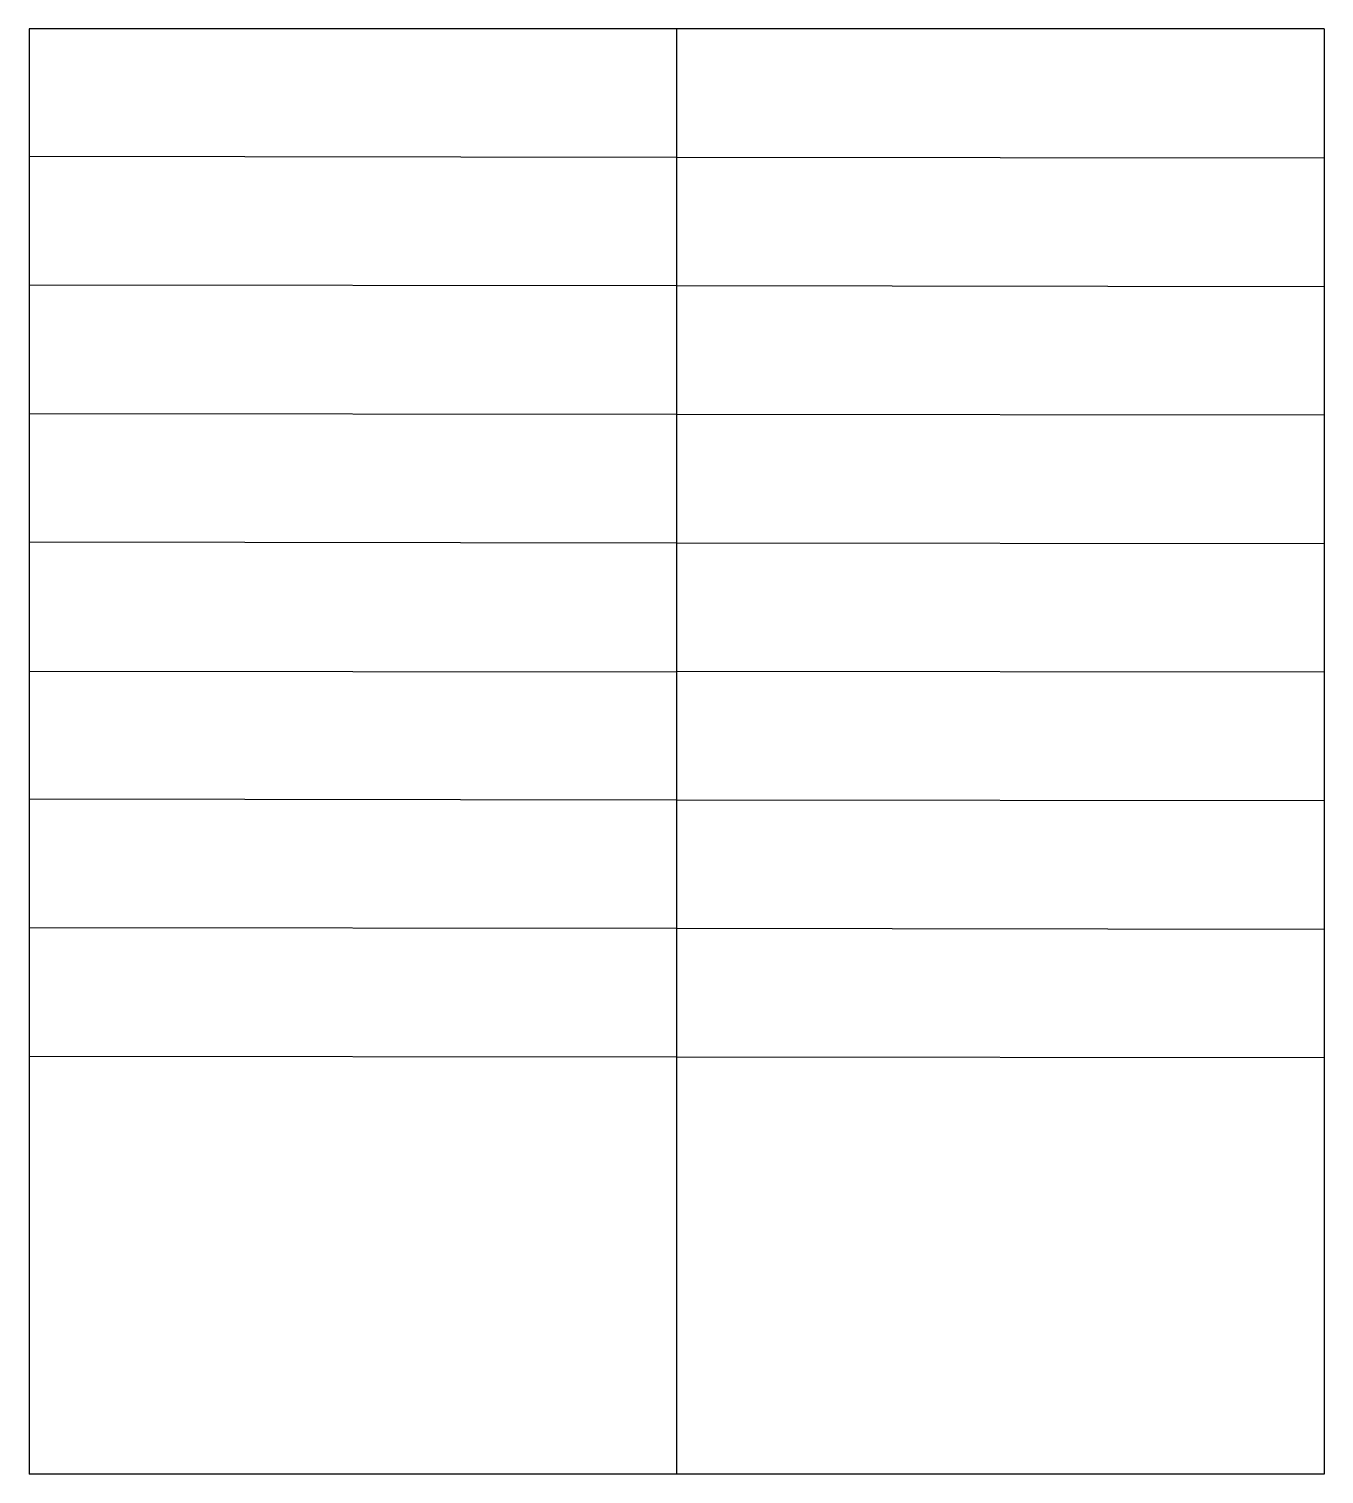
# Model space of a CAD drawing. Header units: millimetres. Extents: x 4319 to 6839, y 2508 to 5319.
import ezdxf

# ---------------------------------------------------------------- set-up
doc = ezdxf.new("R2010")
doc.units = ezdxf.units.MM
doc.layers.add('ÖLÇÜLENDİRME', color=121, linetype='Continuous')

msp = doc.modelspace()

# ---------------------------------------------------------------- linework, layer by layer
at = {"layer": 'ÖLÇÜLENDİRME', "color": 0, "linetype": 'ByBlock'}
for p, q in [((6838.9, 5319.4), (4318.9, 5319.4)), ((4318.9, 5319.4), (4318.9, 2508.4)), ((5578.9, 5319.4), (5578.9, 2508.4)), ((5578.9, 5319.4), (5578.9, 5069.4)), ((6838.9, 5319.4), (6838.9, 2508.4)), ((5578.9, 5069.4), (4318.9, 5070.9)), ((6838.6, 5067.9), (5578.6, 5069.4)), ((5578.6, 4819.4), (4318.6, 4820.9)), ((6838.3, 4817.9), (5578.3, 4819.4)), ((5578.6, 4569.4), (4318.6, 4570.9)), ((6838.3, 4567.9), (5578.3, 4569.4)), ((5578.6, 4319.4), (4318.6, 4320.9)), ((6838.3, 4317.9), (5578.3, 4319.4)), ((5578.9, 4067.9), (4318.9, 4069.4)), ((6838.3, 4067.9), (5578.3, 4069.4)), ((5578.6, 3819.4), (4318.6, 3820.9)), ((6838.3, 3817.9), (5578.3, 3819.4)), ((5578.6, 3569.4), (4318.6, 3570.9)), ((6838.3, 3567.9), (5578.3, 3569.4)), ((5578.6, 3319.4), (4318.6, 3320.9)), ((6838.3, 3317.9), (5578.3, 3319.4)), ((6838.9, 2508.4), (4318.9, 2508.4))]:
    msp.add_line(p, q, dxfattribs=at)

doc.saveas('drawing.dxf')
